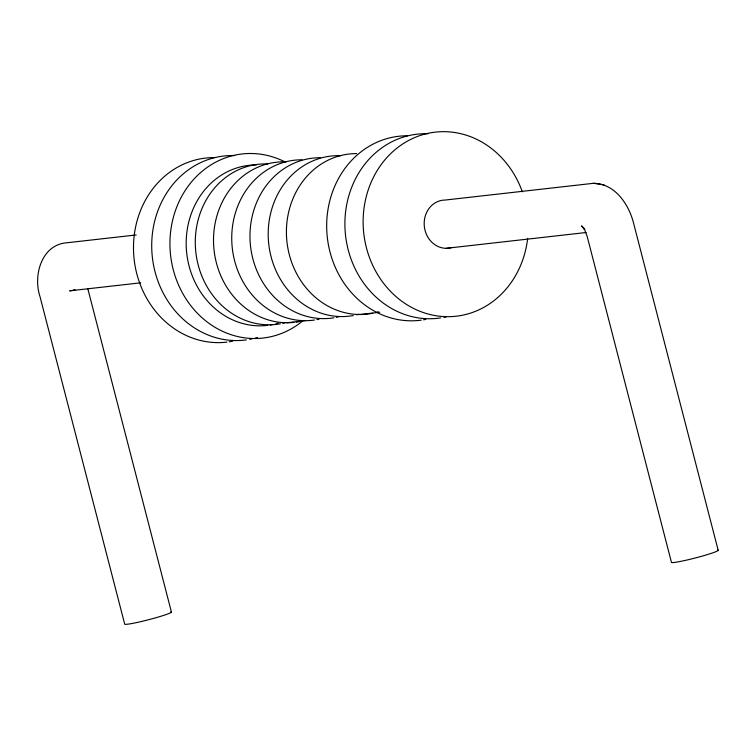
<?xml version="1.0" encoding="UTF-8"?>
<svg xmlns="http://www.w3.org/2000/svg" width="756" height="756" viewBox="0 0 756 756"><rect width="100%" height="100%" fill="white"/><g stroke="black" fill="none" stroke-linecap="round" stroke-linejoin="round"><path stroke-width="1.13" d="M74.608 290.162L73.162 290.521L74.579 290.313M75.222 290.039L69.637 290.843L140.767 282.81M136.203 234.946L67.303 242.733C41.561 244.245 32.924 275.458 39.983 296.541L124.674 624.021A24.164 1.729 -14.5 0 0 150.246 619.287A24.164 1.729 -14.5 0 0 170.875 611.802M718.2 550.368L633.509 222.897C628.69 204.139 614.93 183.595 593.573 183.292L445.256 200.047A24.164 21.518 83.6 0 0 424.428 227.235A24.164 21.518 83.6 0 0 451.767 247.514M446.201 248.318L586.136 232.508M286.93 322.736L305.159 320.686M359.828 314.505L379.692 312.266M593.573 183.292L598.818 184.114M599.092 184.152L604.11 184.936M583.897 228.643L584.823 229.219L581.591 225.846L584.672 229.862L587.138 236.316L671.432 562.266A24.164 1.729 -14.5 0 0 697.004 557.531A24.164 1.729 -14.5 0 0 717.633 550.056M87.734 288.452L171.442 612.124M333.906 317.794A80.552 71.716 83.6 0 1 250.293 243.782A80.552 71.716 83.6 0 1 320.213 157.73M338.527 316.877A80.552 71.716 83.6 0 1 336.231 317.378M353.298 315.545A80.552 71.716 83.6 0 1 268.465 241.079A80.552 71.716 83.6 0 1 340.767 155.717M359.015 314.231A80.552 71.716 83.6 0 1 356.747 314.817M314.515 320.034A80.552 71.716 83.6 0 1 232.007 245.18A80.552 71.716 83.6 0 1 301.984 159.79M319.155 319.193A80.552 71.716 83.6 0 1 316.849 319.656M293.952 322.387A80.552 71.716 83.6 0 1 213.617 244.613A80.552 71.716 83.6 0 1 286.099 161.897M299.782 321.498A80.552 71.716 83.6 0 1 296.286 322.094M280.391 323.776A80.552 71.716 83.6 0 1 195.558 249.31A80.552 71.716 83.6 0 1 267.87 163.957M284.993 322.765A80.552 71.716 83.6 0 1 282.706 323.313M267.785 325.335A80.552 71.716 83.6 0 1 186.401 249.669A80.552 71.716 83.6 0 1 256.426 164.931M278.123 323.171A80.552 71.716 83.6 0 1 275.874 323.795M272.443 324.579A80.552 71.716 83.6 0 1 270.119 325.004M302.003 321.508A92.638 82.48 83.6 0 1 170.572 255.169A92.638 82.48 83.6 0 1 284.058 161.425M246.333 339.907A92.638 82.48 83.6 0 1 151.909 252.164A92.638 82.48 83.6 0 1 234.757 155.585M257.446 337.516A92.638 82.48 83.6 0 1 255.273 338.121M251.956 338.924A92.638 82.48 83.6 0 1 249.726 339.368M226.98 342.109A92.638 82.48 83.6 0 1 133.727 254.848A92.638 82.48 83.6 0 1 214.269 157.598M232.621 341.211A92.638 82.48 83.6 0 1 229.238 341.806M527.669 238.338A92.638 82.48 83.6 0 1 407.512 305.065A92.638 82.48 83.6 0 1 390.228 154.063A92.638 82.48 83.6 0 1 522.339 191.807M440.654 317.926A92.638 82.48 83.6 0 1 345.142 230.986A92.638 82.48 83.6 0 1 427.943 133.765M446.257 316.849A92.638 82.48 83.6 0 1 444.027 317.331M421.3 320.147A92.638 82.48 83.6 0 1 326.961 233.661A92.638 82.48 83.6 0 1 407.456 135.778M425.808 319.391A92.638 82.48 83.6 0 1 423.558 319.807M372.68 313.258A80.552 71.716 83.6 0 1 286.864 240.984A80.552 71.716 83.6 0 1 356.662 153.61M378.369 311.85A80.552 71.716 83.6 0 1 376.11 312.474"/></g></svg>
